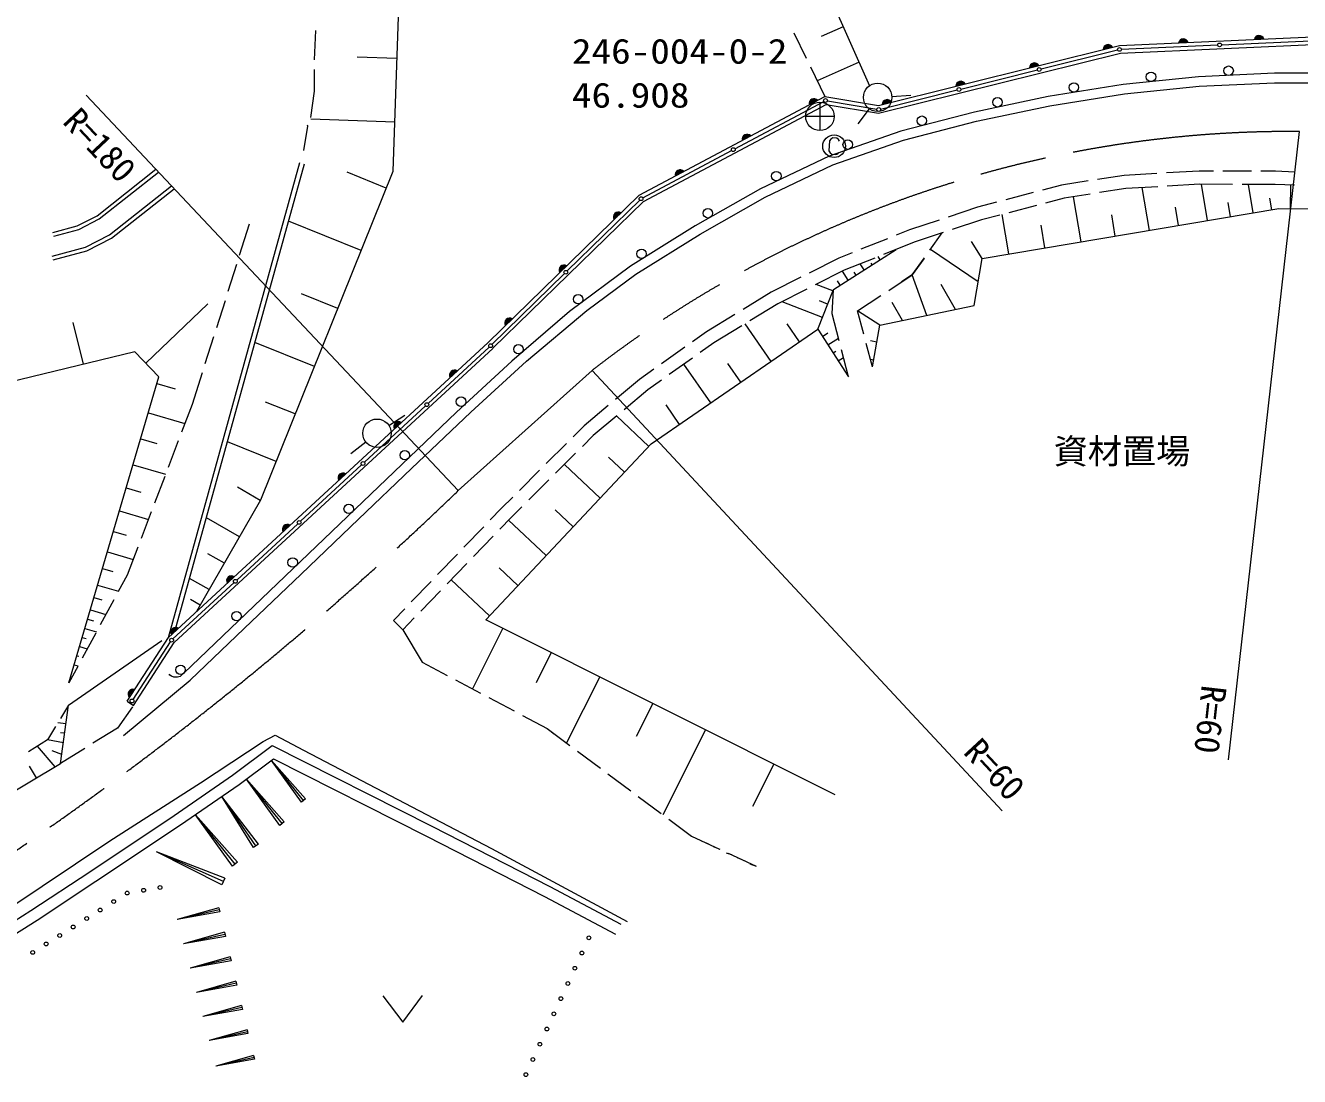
# Model space of a CAD drawing. Units: millimetres, scale not verified. Extents: x 40000 to 680000, y 20000 to 380000.
# Drawn here: x 369836 to 436999, y 255117 to 310553 of the extents above; entities that cross this region are included whole.
import ezdxf
from ezdxf.enums import TextEntityAlignment as Align

# ---------------------------------------------------------------- set-up
doc = ezdxf.new("R2010")
doc.units = ezdxf.units.MM
doc.header["$LTSCALE"] = 1000
doc.linetypes.add('CHAIN', pattern=[18.5, 12, -1.5, 3.5, -1.5])
for name, color, linetype, lineweight in [('M-BGD', 7, 'Continuous', 13), ('M-BMK', 2, 'CHAIN', 13), ('M-BMK-SRVR', 3, 'Continuous', 13), ('M-STR-HTXT', 7, 'Continuous', 13), ('M-WORK', 1, 'Continuous', 13)]:
    doc.layers.add(name, color=color, linetype=linetype, lineweight=lineweight)
doc.styles.add('ＭＳ ゴシック', font='')
doc.styles.get('ＭＳ ゴシック').set_extended_font_data('MS Gothic')

msp = doc.modelspace()

# ---------------------------------------------------------------- linework, layer by layer
at = {"layer": 'M-BGD'}
for p, q in [((409951, 317219), (414331, 307375)), ((389216, 302877), (389568, 313159)), ((412947, 310486), (411780, 309967)), ((385070, 308739), (385148, 310285)), ((410341, 310170), (410998, 308822)), ((427512, 309495), (443382, 310201)), ((427570, 309097), (443380, 309800)), ((432886, 309532), (437962, 309760)), ((414796, 306330), (427512, 309495)), ((414812, 305922), (427570, 309097)), ((423375, 308258), (427412, 309266)), ((427609, 309295), (432686, 309523)), ((389419, 308808), (387324, 308880)), ((411217, 308372), (411982, 306802)), ((413777, 308620), (411574, 307639)), ((419143, 307201), (423181, 308209)), ((431669, 307842), (427705, 307447)), ((435673, 308031), (431669, 307842)), ((439702, 308032), (435673, 308031)), ((414912, 306144), (418949, 307153)), ((427705, 307447), (423743, 306814)), ((423835, 306322), (427769, 306951)), ((427769, 306951), (431705, 307343)), ((431705, 307343), (435685, 307531)), ((435685, 307531), (439693, 307532)), ((402181, 301597), (411982, 306802)), ((402419, 301270), (412050, 306385)), ((407238, 304053), (411924, 306550)), ((411982, 306802), (414796, 306330)), ((412050, 306385), (414812, 305922)), ((412111, 306581), (414716, 306137)), ((415509, 306809), (416507, 306874)), ((423743, 306814), (419860, 305988)), ((419975, 305501), (423835, 306322)), ((389304, 305457), (384871, 305608)), ((414311, 306160), (413712, 305359)), ((419860, 305988), (415983, 304984)), ((415983, 304984), (412207, 303663)), ((416129, 304506), (419975, 305501)), ((412216, 304464), (412186, 303937)), ((412293, 304556), (412216, 304464)), ((412393, 304622), (412293, 304556)), ((412608, 304610), (412393, 304622)), ((412398, 303201), (416129, 304506)), ((412700, 304533), (412608, 304610)), ((412744, 304458), (412700, 304533)), ((402375, 301461), (407061, 303959)), ((412207, 303663), (408590, 301936)), ((412186, 303937), (412253, 303837)), ((412253, 303837), (412345, 303760)), ((412345, 303760), (412560, 303748)), ((412560, 303748), (412659, 303790)), ((412659, 303790), (412711, 303859)), ((373607, 300518), (376704, 302967)), ((377367, 278271), (384303, 303329)), ((377715, 278592), (384544, 303262)), ((408821, 301492), (412398, 303201)), ((373716, 300349), (376841, 302820)), ((382235, 285541), (389216, 302877)), ((388855, 301979), (386797, 302808)), ((425856, 302350), (424445, 302131)), ((427761, 302644), (426350, 302426)), ((429481, 302746), (427761, 302644)), ((431700, 302876), (429980, 302775)), ((432465, 302874), (431700, 302876)), ((434465, 302868), (432965, 302873)), ((435731, 302865), (434965, 302867)), ((436757, 302824), (435731, 302865)), ((374258, 299503), (377529, 302089)), ((374367, 299334), (377667, 301943)), ((394202, 293815), (402181, 301597)), ((408590, 301936), (405145, 299983)), ((422961, 301740), (421511, 301358)), ((424445, 302131), (423445, 301867)), ((425965, 301658), (424588, 301445)), ((427835, 301948), (426459, 301735)), ((429528, 302047), (427835, 301948)), ((429089, 299747), (428711, 301999)), ((431719, 302176), (430027, 302076)), ((433468, 302171), (431719, 302176)), ((432153, 300260), (431832, 302176)), ((435716, 302165), (433968, 302170)), ((434561, 300664), (434308, 302169)), ((436730, 302124), (435716, 302165)), ((436530, 300889), (436533, 302132)), ((394481, 293528), (402419, 301270)), ((398393, 297607), (402215, 301344)), ((405401, 299553), (408821, 301492)), ((420027, 300967), (418472, 300450)), ((421027, 301230), (420027, 300967)), ((423133, 301061), (421682, 300679)), ((424588, 301445), (423616, 301189)), ((425485, 299143), (425086, 301522)), ((430621, 300004), (430460, 300961)), ((433357, 300462), (433231, 301215)), ((435541, 300828), (435438, 301441)), ((372569, 299987), (373607, 300518)), ((372642, 299800), (373716, 300349)), ((387529, 298687), (383704, 300228)), ((417997, 300292), (416442, 299776)), ((420227, 300295), (418692, 299785)), ((421199, 300552), (420227, 300295)), ((420263, 298267), (435914, 300891)), ((421678, 298505), (421329, 300586)), ((427287, 299445), (427098, 300571)), ((435914, 300891), (446742, 300865)), ((371275, 299629), (372569, 299987)), ((371328, 299436), (372642, 299800)), ((381635, 300080), (381109, 298421)), ((405145, 299983), (401738, 297856)), ((402020, 297442), (405401, 299553)), ((416442, 299776), (415736, 299493)), ((418217, 299628), (416682, 299118)), ((417513, 298704), (418162, 299610)), ((423581, 298824), (423382, 300013)), ((373004, 298862), (374258, 299503)), ((373077, 298674), (374367, 299334)), ((415271, 299307), (413879, 298750)), ((416682, 299118), (415072, 298473)), ((420263, 298267), (419702, 299162)), ((371251, 298388), (373004, 298862)), ((371303, 298195), (373077, 298674)), ((412708, 298281), (411154, 297494)), ((412431, 296622), (415733, 298738)), ((413415, 298564), (412708, 298281)), ((414608, 298288), (412997, 297643)), ((414891, 298198), (414788, 298360)), ((416572, 297393), (417221, 298298)), ((420059, 297034), (417541, 298743)), ((419852, 295783), (420263, 298267)), ((380958, 297944), (380505, 296514)), ((401738, 297856), (398515, 295463)), ((412997, 297643), (411469, 296869)), ((413207, 297119), (412902, 297595)), ((413628, 297389), (413525, 297550)), ((414049, 297659), (413842, 297981)), ((414470, 297929), (414418, 298009)), ((394428, 293730), (398250, 297467)), ((399431, 295520), (402020, 297442)), ((410708, 297269), (409154, 296482)), ((412402, 296549), (411524, 296897)), ((412786, 296849), (412634, 297087)), ((415344, 296582), (416572, 297393)), ((417354, 295262), (416572, 297393)), ((418871, 295579), (418105, 296895)), ((386297, 295627), (384384, 296397)), ((409154, 296482), (407662, 295572)), ((411023, 296643), (409495, 295870)), ((411602, 294529), (412431, 296622)), ((412370, 295347), (412431, 296622)), ((413698, 295496), (414926, 296306)), ((376177, 292739), (379449, 295874)), ((380354, 296038), (379901, 294608)), ((396251, 292853), (399431, 295520)), ((409495, 295870), (408025, 294974)), ((411846, 295145), (409723, 295985)), ((412124, 295847), (411685, 296021)), ((414882, 294747), (419852, 295783)), ((416061, 294993), (415530, 295943)), ((372890, 292687), (372354, 294888)), ((398515, 295463), (395478, 292848)), ((407235, 295312), (405742, 294403)), ((412736, 293927), (412370, 295347)), ((414028, 294264), (413698, 295496)), ((414882, 294747), (413698, 295496)), ((402824, 288480), (411602, 294529)), ((405742, 294403), (404993, 293869)), ((407598, 294714), (406128, 293819)), ((409139, 292832), (407770, 294819)), ((410643, 293868), (409996, 294808)), ((411602, 294529), (413228, 292023)), ((411847, 294151), (412128, 294333)), ((414488, 292550), (414882, 294747)), ((377367, 278271), (394202, 293815)), ((377675, 278011), (394473, 293521)), ((379750, 294131), (379297, 292701)), ((385064, 292567), (381933, 293829)), ((391066, 290622), (394283, 293593)), ((404586, 293579), (403365, 292708)), ((406128, 293819), (405400, 293300)), ((412139, 293701), (412701, 294066)), ((414488, 292550), (414158, 293781)), ((414722, 293858), (414384, 293919)), ((375595, 293346), (366922, 291233)), ((376869, 292017), (375595, 293346)), ((395478, 292848), (392558, 290152)), ((393306, 290163), (396251, 292853)), ((404993, 293009), (403772, 292138)), ((412411, 293282), (412552, 293373)), ((412683, 292862), (412964, 293044)), ((413228, 292023), (412861, 293443)), ((414552, 292907), (414384, 292937)), ((379146, 292225), (378620, 290566)), ((402958, 292417), (402209, 291883)), ((405960, 290642), (404548, 292691)), ((407550, 291737), (406865, 292730)), ((372121, 275875), (376869, 292017)), ((376765, 291664), (377727, 291381)), ((402209, 291883), (400942, 290823)), ((403365, 291848), (402638, 291329)), ((402638, 291329), (401392, 290287)), ((378620, 290566), (378063, 289104)), ((392558, 290152), (378184, 276389)), ((384056, 290062), (382490, 290692)), ((387702, 287516), (390919, 290486)), ((390182, 287185), (393306, 290163)), ((400558, 290502), (399291, 289442)), ((404320, 289512), (403614, 290537)), ((376312, 290124), (378237, 289559)), ((388994, 289454), (389834, 289998)), ((401009, 289967), (399764, 288925)), ((402705, 288354), (400999, 289958)), ((399291, 289442), (398705, 288857)), ((399764, 288925), (399192, 288353)), ((375910, 288756), (376765, 288504)), ((377885, 288637), (377352, 287235)), ((383047, 287556), (380482, 288589)), ((387778, 288580), (386994, 287959)), ((394103, 279210), (402824, 288480)), ((398352, 288504), (397291, 287444)), ((398838, 288000), (397777, 286940)), ((401421, 286989), (400568, 287792)), ((375507, 287387), (377218, 286883)), ((384339, 284410), (387556, 287380)), ((387394, 284516), (390182, 287185)), ((396937, 287090), (395876, 286030)), ((400137, 285625), (398244, 287406)), ((375149, 286170), (375910, 285946)), ((377174, 286767), (376640, 285366)), ((382216, 285507), (381016, 286194)), ((397423, 286586), (396362, 285526)), ((378866, 279655), (382235, 285541)), ((395522, 285677), (394937, 285092)), ((374791, 284952), (376312, 284505)), ((376462, 284898), (375928, 283497)), ((394937, 285092), (394339, 284471)), ((396008, 285173), (395436, 284601)), ((398712, 284110), (397765, 285001)), ((381117, 283588), (379374, 284586)), ((380975, 281304), (384192, 284274)), ((384368, 281618), (387394, 284516)), ((393992, 284111), (392951, 283031)), ((395436, 284601), (394841, 283983)), ((397287, 282595), (395302, 284462)), ((374473, 283870), (375149, 283671)), ((394494, 283623), (393453, 282543)), ((374154, 282788), (375507, 282390)), ((375751, 283029), (375194, 281567)), ((380319, 282194), (379448, 282692)), ((392604, 282670), (391564, 281590)), ((393106, 282182), (392066, 281102)), ((373897, 281912), (374444, 281752)), ((375194, 281567), (374726, 280701)), ((381365, 278742), (384368, 281618)), ((395793, 281007), (394801, 281940)), ((373639, 281037), (374734, 280715)), ((377612, 278197), (380828, 281168)), ((379521, 280799), (378489, 281389)), ((391217, 281230), (390176, 280150)), ((394299, 279419), (392277, 281321)), ((373447, 280383), (373856, 280263)), ((374489, 280261), (373776, 278941)), ((379049, 279974), (378533, 280269)), ((391719, 280742), (390678, 279662)), ((373255, 279729), (374072, 279489)), ((389829, 279790), (389232, 279169)), ((372968, 278753), (373578, 278573)), ((373111, 279241), (373416, 279151)), ((378517, 276015), (381365, 278742)), ((389232, 279169), (389736, 278683)), ((390331, 279302), (389736, 278683)), ((394997, 278761), (393395, 275567)), ((412525, 269971), (394103, 279210)), ((372101, 274706), (377031, 278118)), ((373539, 278501), (372826, 277181)), ((372827, 278273), (373030, 278213)), ((375191, 274911), (377367, 278271)), ((389736, 278683), (390754, 276970)), ((372685, 277794), (373092, 277674)), ((375506, 275007), (377484, 278046)), ((375526, 274693), (377675, 278011)), ((397552, 277480), (396751, 275882)), ((372589, 276741), (372121, 275875)), ((372403, 276834), (372607, 276774)), ((372544, 277314), (372646, 277284)), ((390754, 276970), (392062, 276275)), ((377447, 276292), (377405, 276335)), ((377530, 276234), (377447, 276292)), ((377657, 276188), (377530, 276234)), ((377755, 276172), (377657, 276188)), ((377855, 276184), (377755, 276172)), ((377983, 276224), (377855, 276184)), ((378069, 276278), (377983, 276224)), ((378184, 276389), (378069, 276278)), ((400108, 276198), (398359, 272709)), ((374997, 273110), (378517, 276015)), ((392504, 276040), (393828, 275336)), ((372101, 274706), (371678, 274008)), ((371682, 271623), (372101, 274706)), ((375191, 274911), (375526, 274693)), ((394270, 275101), (395594, 274397)), ((402899, 274798), (402025, 273054)), ((375483, 274617), (374679, 273496)), ((396036, 274163), (397344, 273467)), ((371418, 273581), (370995, 272883)), ((371967, 273715), (371535, 273773)), ((374679, 273496), (373392, 272692)), ((397344, 273467), (398538, 272575)), ((405690, 273399), (403440, 268912)), ((370995, 272883), (370003, 272243)), ((371832, 272724), (370995, 272883)), ((371899, 273219), (371684, 273249)), ((397543, 273318), (397676, 273214)), ((371395, 271453), (370472, 272546)), ((371748, 272109), (371243, 272292)), ((372968, 272427), (371682, 271623)), ((398939, 272275), (400140, 271378)), ((367600, 269196), (371682, 271623)), ((370419, 270872), (370056, 271482)), ((409280, 271599), (408155, 269355)), ((400541, 271078), (401743, 270180)), ((402143, 269881), (403345, 268983)), ((403745, 268684), (404939, 267792)), ((404939, 267792), (406423, 267104)), ((405461, 267548), (405802, 267407)), ((406096, 267248), (406438, 267107)), ((406781, 266918), (407057, 266821)), ((406877, 266893), (408361, 266205)), ((407351, 266661), (407758, 266492)), ((408021, 266331), (408361, 266205))]:
    msp.add_line(p, q, dxfattribs=at)
for points in [[(384879, 305695), (385077, 307087), (385080, 308231)], [(384509, 303959), (384712, 305241), (384710, 305289)], [(417195, 298251), (416572, 297393), (416018, 297030)]]:
    msp.add_lwpolyline(points, dxfattribs=at)
for centre, radius in [((432786, 309528), 100), ((427509, 309290), 100), ((423278, 308233), 100), ((433260, 308167), 250), ((429170, 307844), 250), ((414760, 306760), 750), ((419046, 307177), 100), ((425104, 307285), 250), ((412013, 306597), 100), ((421077, 306502), 250), ((414815, 306120), 100), ((417093, 305530), 250), ((412464, 304186), 600), ((413182, 304269), 250), ((407150, 304006), 100), ((409418, 302609), 250), ((402286, 301414), 100), ((405810, 300647), 250), ((402311, 298508), 250), ((398321, 297537), 100), ((398972, 296114), 250), ((394356, 293661), 100), ((395824, 293476), 250), ((392796, 290712), 250), ((390993, 290554), 100), ((388365, 289047), 750), ((389831, 287887), 250), ((387629, 287448), 100), ((386876, 285058), 250), ((384265, 284342), 100), ((383921, 282228), 250), ((380902, 281236), 100), ((380966, 279399), 250), ((377538, 278129), 100), ((378012, 276570), 250), ((375451, 274924), 100)]:
    msp.add_circle(centre, radius, dxfattribs=at)
for centre, radius, start, end in [((430874, 309588), 256, 15.22774, 169.86697), ((430874, 309588), 205, 18.47304, 166.62168), ((430874, 309588), 154, 24.00748, 161.08723), ((430874, 309588), 102, 35.83075, 149.26397), ((430874, 309588), 100, 36.77622, 148.31849), ((434870, 309766), 256, 15.22774, 169.86697), ((434870, 309766), 205, 18.47304, 166.62168), ((434870, 309766), 154, 24.00748, 161.08723), ((434870, 309766), 102, 35.83075, 149.26397), ((434870, 309766), 100, 36.77622, 148.31849), ((426907, 309286), 256, 26.65484, 181.29407), ((426907, 309286), 205, 29.90013, 178.04877), ((426907, 309286), 154, 35.43458, 172.51433), ((426907, 309286), 102, 47.25784, 160.69106), ((426907, 309286), 100, 48.20332, 159.74559), ((423026, 308320), 256, 26.65484, 181.29407), ((423026, 308320), 205, 29.90013, 178.04877), ((423026, 308320), 154, 35.43458, 172.51433), ((423026, 308320), 102, 47.25784, 160.69106), ((423026, 308320), 100, 48.20332, 159.74559), ((419144, 307354), 256, 26.65484, 181.29407), ((419144, 307354), 205, 29.90013, 178.04877), ((419144, 307354), 154, 35.43458, 172.51433), ((419144, 307354), 102, 47.25784, 160.69106), ((419144, 307354), 100, 48.20332, 159.74559), ((411408, 306433), 256, 40.64898, 195.28821), ((411408, 306433), 205, 43.89428, 192.04292), ((411408, 306433), 154, 49.42872, 186.50847), ((411408, 306433), 102, 61.25198, 174.68521), ((411408, 306433), 100, 62.19746, 173.73973), ((415262, 306388), 256, 26.65484, 181.29407), ((415262, 306388), 205, 29.90013, 178.04877), ((415262, 306388), 154, 35.43458, 172.51433), ((415262, 306388), 102, 47.25784, 160.69106), ((415262, 306388), 100, 48.20332, 159.74559), ((407875, 304557), 256, 40.64898, 195.28821), ((407875, 304557), 205, 43.89428, 192.04292), ((407875, 304557), 154, 49.42872, 186.50847), ((407875, 304557), 102, 61.25198, 174.68521), ((407875, 304557), 100, 62.19746, 173.73973), ((404342, 302681), 256, 40.64898, 195.28821), ((404342, 302681), 205, 43.89428, 192.04292), ((404342, 302681), 154, 49.42872, 186.50847), ((404342, 302681), 102, 61.25198, 174.68521), ((404342, 302681), 100, 62.19746, 173.73973), ((401087, 300452), 256, 56.96389, 211.60312), ((401087, 300452), 205, 60.20918, 208.35782), ((401087, 300452), 154, 65.74363, 202.82338), ((401087, 300452), 102, 77.56689, 191.00012), ((401087, 300452), 100, 78.51237, 190.05464), ((398223, 297659), 256, 56.96389, 211.60312), ((398223, 297659), 205, 60.20918, 208.35782), ((398223, 297659), 154, 65.74363, 202.82338), ((398223, 297659), 102, 77.56689, 191.00012), ((398223, 297659), 100, 78.51237, 190.05464), ((395360, 294866), 256, 56.96389, 211.60312), ((395360, 294866), 205, 60.20918, 208.35782), ((395360, 294866), 154, 65.74363, 202.82338), ((395360, 294866), 102, 77.56689, 191.00012), ((395360, 294866), 100, 78.51237, 190.05464), ((392449, 292120), 256, 55.39742, 210.03665), ((392449, 292120), 205, 58.64272, 206.79136), ((392449, 292120), 154, 64.17717, 201.25691), ((392449, 292120), 102, 76.00043, 189.43365), ((392449, 292120), 100, 76.9459, 188.48817), ((389510, 289407), 256, 55.39742, 210.03665), ((389510, 289407), 205, 58.64272, 206.79136), ((389510, 289407), 154, 64.17717, 201.25691), ((389510, 289407), 102, 76.00043, 189.43365), ((389510, 289407), 100, 76.9459, 188.48817), ((386572, 286693), 256, 55.39742, 210.03665), ((386572, 286693), 205, 58.64272, 206.79136), ((386572, 286693), 154, 64.17717, 201.25691), ((386572, 286693), 102, 76.00043, 189.43365), ((386572, 286693), 100, 76.9459, 188.48817), ((383633, 283980), 256, 55.39742, 210.03665), ((383633, 283980), 205, 58.64272, 206.79136), ((383633, 283980), 154, 64.17717, 201.25691), ((383633, 283980), 102, 76.00043, 189.43365), ((383633, 283980), 100, 76.9459, 188.48817), ((380694, 281266), 256, 55.39742, 210.03665), ((380694, 281266), 205, 58.64272, 206.79136), ((380694, 281266), 154, 64.17717, 201.25691), ((380694, 281266), 102, 76.00043, 189.43365), ((380694, 281266), 100, 76.9459, 188.48817), ((377755, 278553), 256, 55.39742, 210.03665), ((377755, 278553), 205, 58.64272, 206.79136), ((377755, 278553), 154, 64.17717, 201.25691), ((377755, 278553), 102, 76.00043, 189.43365), ((377755, 278553), 100, 76.9459, 188.48817), ((375499, 275283), 256, 69.75363, 224.39287), ((375499, 275283), 205, 72.99893, 221.14757), ((375499, 275283), 154, 78.53338, 215.61312), ((375499, 275283), 102, 90.35664, 203.78986), ((375499, 275283), 100, 91.30212, 202.84438)]:
    msp.add_arc(centre, radius, start, end, dxfattribs=at)
at = {"layer": 'M-BMK'}
msp.add_line((392652, 286020), (399712, 292363), dxfattribs=at)
for centre, radius, start, end in [((436494, 244960), 60000, 89.51796, 127.80968), ((267725, 415609), 180000, 300.76731, 313.95049)]:
    msp.add_arc(centre, radius, start, end, dxfattribs=at)
at = {"layer": 'M-BMK-SRVR'}
for p, q in [((411715, 306507), (411715, 305007)), ((412465, 305757), (410965, 305757))]:
    msp.add_line(p, q, dxfattribs=at)
msp.add_circle((411715, 305757), 750, dxfattribs=at)
at = {"layer": 'M-STR-HTXT'}
for p, q in [((392652, 286020), (373030, 306870)), ((433256, 271818), (436999, 304958)), ((399712, 292363), (421315, 269131))]:
    msp.add_line(p, q, dxfattribs=at)
at = {"layer": 'M-WORK'}
for p, q in [((379066, 270612), (382371, 272785)), ((382371, 272785), (383005, 273121)), ((383005, 273121), (384484, 272332)), ((380755, 271006), (382841, 272568)), ((382841, 272568), (391251, 268322)), ((384484, 272332), (394398, 267136)), ((381105, 270519), (382903, 271865)), ((384488, 269674), (382801, 271789)), ((384594, 269758), (382801, 271789)), ((384382, 269589), (382801, 271789)), ((382903, 271865), (390980, 267787)), ((377678, 268881), (380755, 271006)), ((383359, 268458), (381487, 270805)), ((383476, 268552), (381487, 270805)), ((383242, 268365), (381487, 270805)), ((374286, 267549), (379066, 270612)), ((378015, 268384), (381105, 270519)), ((381982, 267277), (380191, 269887)), ((382112, 267367), (380191, 269887)), ((381851, 267188), (380191, 269887)), ((384594, 269758), (384382, 269589)), ((373222, 265921), (377678, 268881)), ((380887, 266311), (378800, 268924)), ((381018, 266415), (378800, 268924)), ((380756, 266206), (378800, 268924)), ((373553, 265420), (378015, 268384)), ((383476, 268552), (383242, 268365)), ((391251, 268322), (397480, 265140)), ((368901, 263943), (374286, 267549)), ((382112, 267367), (381851, 267188)), ((390980, 267787), (397202, 264608)), ((380271, 265401), (376735, 266968)), ((380350, 265578), (376735, 266968)), ((380193, 265224), (376735, 266968)), ((394398, 267136), (401563, 263294)), ((381018, 266415), (380756, 266206)), ((370119, 263875), (373222, 265921)), ((370445, 263372), (373553, 265420)), ((380350, 265578), (380193, 265224)), ((397480, 265140), (401214, 263149)), ((380027, 264019), (377831, 263394)), ((380027, 264019), (380078, 263797)), ((397202, 264608), (400932, 262620)), ((365158, 260726), (370119, 263875)), ((365490, 260226), (370445, 263372)), ((380053, 263908), (377831, 263394)), ((380078, 263797), (377831, 263394)), ((380327, 262724), (378171, 262110)), ((380352, 262614), (378171, 262110)), ((380327, 262724), (380377, 262505)), ((380377, 262505), (378171, 262110)), ((380626, 261432), (378509, 260829)), ((380651, 261325), (378509, 260829)), ((380626, 261432), (380675, 261218)), ((380675, 261218), (378509, 260829)), ((380924, 260144), (378847, 259553)), ((380948, 260039), (378847, 259553)), ((380973, 259934), (378847, 259553)), ((380924, 260144), (380973, 259934)), ((388670, 259375), (389729, 257982)), ((389729, 257982), (390770, 259389)), ((381221, 258860), (379184, 258280)), ((381245, 258757), (379184, 258280)), ((381269, 258654), (379184, 258280)), ((381221, 258860), (381269, 258654)), ((381517, 257580), (379519, 257011)), ((381541, 257479), (379519, 257011)), ((381564, 257378), (379519, 257011)), ((381517, 257580), (381564, 257378)), ((381860, 256228), (379862, 255659)), ((381883, 256127), (379862, 255659)), ((381907, 256026), (379862, 255659)), ((381860, 256228), (381907, 256026))]:
    msp.add_line(p, q, dxfattribs=at)
for centre in [(375199, 264793), (376065, 264940), (376930, 265088), (373775, 263898), (374487, 264345), (373063, 263451), (371639, 262557), (372351, 263004), (370927, 262110), (399538, 262432), (370215, 261663), (399169, 261630), (398800, 260828), (398431, 260027), (398062, 259225), (397692, 258423), (397323, 257622), (396954, 256820), (396585, 256018), (396216, 255217)]:
    msp.add_circle(centre, 100, dxfattribs=at)

# ---------------------------------------------------------------- texts
at = {"layer": 'M-BGD', "style": 'ＭＳ ゴシック'}
msp.add_text('資材置場', height=1320, dxfattribs=at).set_placement((424036, 288098), align=Align.MIDDLE_LEFT)
at = {"layer": 'M-BMK-SRVR', "style": 'ＭＳ ゴシック', "width": 1.15}
for s, p in [('246-004-0-2', (398643, 308139)), ('46.908', (398643, 305822))]:
    msp.add_text(s, height=1320, dxfattribs=at).set_placement(p, align=Align.BOTTOM_LEFT)
at = {"layer": 'M-STR-HTXT', "style": 'ＭＳ ゴシック'}
for s, rotation, p in [('R=180', 313.261, (372217, 305881)), ('R=60', 263.556, (432506, 275730)), ('R=60', 312.919, (419708, 272637))]:
    msp.add_text(s, height=1320, rotation=rotation, dxfattribs=at).set_placement(p, align=Align.MIDDLE_LEFT)

doc.saveas('drawing.dxf')
